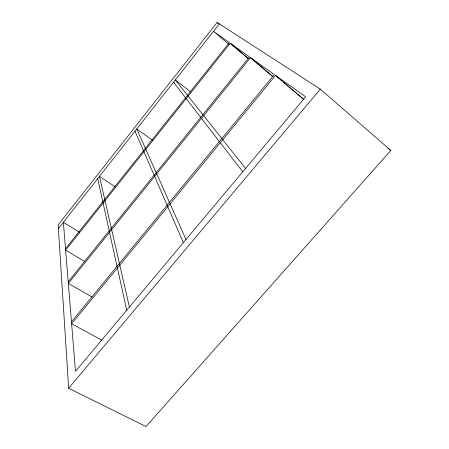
<?xml version="1.0" encoding="UTF-8"?>
<svg xmlns="http://www.w3.org/2000/svg" width="449" height="449" viewBox="0 0 449 449"><rect width="100%" height="100%" fill="white"/><g stroke="black" fill="none" stroke-linecap="round" stroke-linejoin="round"><path stroke-width="0.67" d="M217.125 22.45L58.151 224.971L68.658 388.262L146.026 426.55L390.849 150.454L320.339 89.138L217.125 22.45L218.719 23.808M58.387 228.636L219.348 23.887M65.515 248.718L229.36 42.61L213.488 31.34L228.934 44.339M68.197 281.719L249.47 56.888L230.242 43.233L65.633 250.166L84.777 261.526M71.464 321.798L274.311 74.528L250.514 57.629L68.338 283.42L92.045 296.946M79.456 232.161L63.365 222.306L75.494 371.329L305.668 96.793L275.568 75.415L71.627 323.802L101.732 340.14M68.658 388.262L320.339 89.138M115.225 186.829L99.465 176.384L129.391 307.049M387.97 148.462L390.849 150.454M152.559 140.312L136.749 128.958L185.993 239.53M174.61 83.054L173.505 82.201L242.786 171.799M190.741 91.938L175.295 79.922L245.569 168.47M230.242 43.233L248.392 58.538M230.96 43.957L248.516 58.757M250.514 57.629L273.014 76.644M250.536 57.792L272.947 76.734M275.568 75.415L303.878 99.431M277.504 77.234L279.104 78.586M280.165 79.49L281.764 80.842M283.358 82.201L284.958 83.553M286.019 84.457L290.812 88.515M291.872 89.418L296.66 93.482M297.726 94.38L303.58 99.347M135.02 131.159L183.355 242.684M97.697 178.635L126.725 310.225"/></g></svg>
